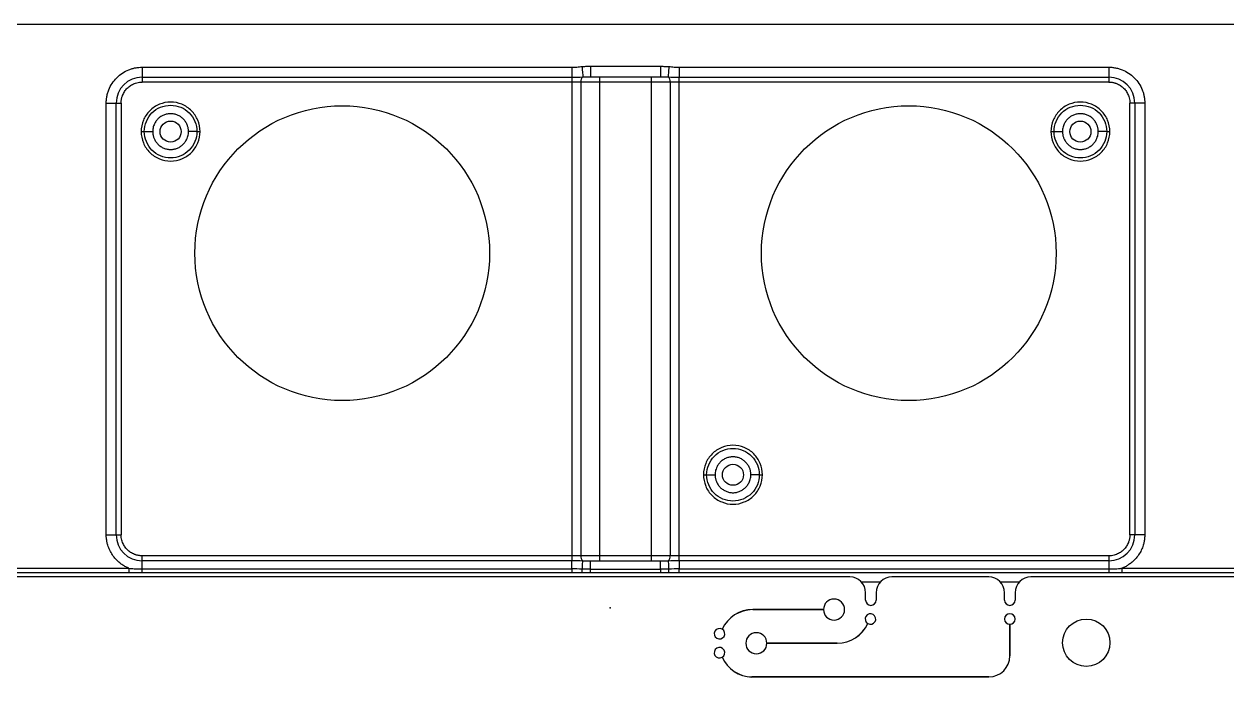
# Model space of a CAD drawing. Header units: millimetres. Extents: x -1 to 1576, y 30 to 633.
# Drawn here: x 249.1 to 363.3, y 571.3 to 633.3 of the extents above; entities that cross this region are included whole.
import ezdxf

# ---------------------------------------------------------------- set-up
doc = ezdxf.new("R2010")
doc.units = ezdxf.units.MM
doc.header["$PDSIZE"] = -1

msp = doc.modelspace()

# ---------------------------------------------------------------- linework, layer by layer
at = {"color": 7, "linetype": 'Continuous', "lineweight": 25}
for p, q in [((36.91, 633.28), (1518.3, 633.28)), ((260.3, 629.19), (301.11, 629.19)), ((260.3, 629.19), (260.3, 627.77)), ((302.9, 629.27), (309.52, 629.27)), ((311.31, 629.19), (352.12, 629.19)), ((352.12, 629.19), (352.12, 627.77)), ((260.3, 628.24), (301.11, 628.24)), ((352.12, 627.77), (260.3, 627.77)), ((301.11, 628.24), (301.11, 582.3)), ((301.99, 582.77), (301.99, 627.77)), ((302.85, 628.27), (302.9, 628.28)), ((302.9, 628.27), (309.52, 628.27)), ((303.73, 628.27), (303.73, 582.27)), ((308.69, 582.27), (308.69, 628.27)), ((310.44, 627.77), (310.44, 582.77)), ((311.31, 628.24), (352.12, 628.24)), ((311.31, 582.3), (311.31, 628.24)), ((256.89, 584.77), (256.89, 625.77)), ((256.89, 625.77), (258.3, 625.77)), ((257.83, 584.77), (257.83, 625.77)), ((258.3, 625.77), (258.3, 584.77)), ((355.54, 625.77), (354.12, 625.77)), ((354.12, 584.77), (354.12, 625.77)), ((354.59, 625.77), (354.59, 584.77)), ((355.54, 625.77), (355.54, 584.77)), ((256.89, 584.77), (258.3, 584.77)), ((355.54, 584.77), (354.12, 584.77)), ((260.3, 581.53), (260.3, 582.77)), ((352.12, 582.77), (260.3, 582.77)), ((352.12, 582.77), (352.12, 581.53)), ((301.11, 582.3), (260.3, 582.3)), ((302.9, 582.27), (302.85, 582.27)), ((309.52, 582.27), (302.9, 582.27)), ((309.57, 582.27), (309.52, 582.27)), ((352.12, 582.3), (311.31, 582.3)), ((327.52, 580.77), (237.08, 580.77)), ((245.74, 581.6), (259.04, 581.6)), ((259.04, 581.16), (245.74, 581.16)), ((260.3, 581.53), (301.11, 581.53)), ((301.11, 581.16), (260.3, 581.16)), ((302.9, 581.5), (309.52, 581.5)), ((309.52, 581.17), (302.9, 581.17)), ((311.31, 581.53), (352.12, 581.53)), ((352.12, 581.16), (311.31, 581.16)), ((340.72, 580.77), (331.52, 580.77)), ((435.16, 580.77), (344.72, 580.77)), ((353.38, 581.6), (366.68, 581.6)), ((366.68, 581.16), (353.38, 581.16)), ((330.4, 580.27), (328.64, 580.27)), ((343.6, 580.27), (341.84, 580.27)), ((329.02, 578.57), (329.02, 579.27)), ((330.02, 579.27), (330.02, 578.57)), ((342.22, 578.57), (342.22, 579.27)), ((343.22, 579.27), (343.22, 578.57)), ((318.3, 577.68), (325.02, 577.68)), ((325.02, 577.67), (318.3, 577.67)), ((342.72, 573.27), (342.72, 576.27)), ((342.73, 576.27), (342.73, 573.27)), ((319.64, 574.48), (326.32, 574.48)), ((326.32, 574.47), (319.64, 574.47)), ((318.21, 571.28), (340.72, 571.28)), ((340.72, 571.27), (318.21, 571.27))]:
    msp.add_line(p, q, dxfattribs=at)
for centre, radius in [((279.3, 611.52), 14), ((333.12, 611.52), 14), ((349.98, 574.52), 2.25)]:
    msp.add_circle(centre, radius, dxfattribs=at)
at = {"color": 130}
for centre in [(263, 623.07), (349.42, 623.07), (316.42, 590.47)]:
    msp.add_circle(centre, 1, dxfattribs=at)
at = {"color": 7, "linetype": 'Continuous', "lineweight": 25}
for centre, radius, start, end in [((260.3, 625.77), 2.47, 90, 180), ((302.54, 627.85), 0.562, 132.435, 187.8232), ((309.88, 627.85), 0.562, 352.1767, 47.5651), ((352.12, 625.77), 2.47, 0, 90), ((260.3, 584.77), 2.47, 180, 270), ((352.12, 584.77), 2.47, 270, 360), ((302.54, 582.7), 0.562, 172.1767, 227.5651), ((309.88, 582.7), 0.562, 312.435, 7.8232), ((327.52, 579.27), 1.5, 360, 90), ((331.52, 579.27), 1.5, 90, 180), ((340.72, 579.27), 1.5, 360, 90), ((344.72, 579.27), 1.5, 90, 180), ((326.02, 577.67), 1, 180.2864, 179.714), ((329.52, 578.57), 0.5, 180, 0), ((342.72, 578.57), 0.5, 180, 0), ((318.3, 574.47), 3.2, 90.0002, 155.3911), ((318.3, 574.47), 3.19, 90.0002, 155.4086), ((329.48, 576.77), 0.5, 240.4, 239.2487), ((342.72, 576.77), 0.5, 270.573, 269.427), ((326.32, 577.67), 3.19, 270.0002, 335.4017), ((326.32, 577.67), 3.2, 270.0002, 335.3842), ((315.14, 575.37), 0.5, 60.4208, 59.27), ((318.64, 574.47), 1, 0.2867, 359.7138), ((315.14, 573.57), 0.5, 300.7523, 299.6009), ((318.3, 574.47), 3.21, 204.6144, 268.4153), ((318.3, 574.47), 3.2, 204.597, 268.4128), ((340.72, 573.27), 2, 270, 0), ((340.72, 573.27), 2, 270, 360)]:
    msp.add_arc(centre, radius, start, end, dxfattribs=at)
for points, knots in [([(256.89, 625.77), (256.89, 625.83), (256.89, 625.96), (256.9, 626.14), (256.93, 626.32), (256.96, 626.5), (257.01, 626.68), (257.06, 626.86), (257.18, 627.19), (257.43, 627.66), (257.87, 628.2), (258.41, 628.65), (258.92, 628.91), (259.35, 629.06), (259.66, 629.13), (259.98, 629.18), (260.19, 629.18), (260.3, 629.19)], [0, 0, 0, 0, 0.034552, 0.068858, 0.103016, 0.137128, 0.171294, 0.205615, 0.240191, 0.37006, 0.500029, 0.629897, 0.759866, 0.820152, 0.879909, 0.939678, 1, 1, 1, 1]), ([(301.11, 629.19), (301.19, 629.19), (301.35, 629.19), (301.58, 629.2), (301.83, 629.23), (302, 629.24), (302.08, 629.25)], [0, 0, 0, 0, 0.2323707, 0.4852888, 0.7374116, 1, 1, 1, 1]), ([(301.11, 629.19), (301.11, 628.98), (301.11, 628.78), (301.11, 628.44), (301.11, 628.31), (301.11, 628.24)], [0, 0, 0, 0, 0.5, 0.5, 1, 1, 1, 1]), ([(302.08, 629.25), (302.14, 629.25), (302.26, 629.26), (302.45, 629.27), (302.67, 629.27), (302.82, 629.27), (302.9, 629.27)], [0, 0, 0, 0, 0.207871, 0.443757, 0.707773, 1, 1, 1, 1]), ([(302.08, 629.25), (302.1, 629.01), (302.12, 628.78), (302.15, 628.43), (302.16, 628.3), (302.16, 628.26)], [0, 0, 0, 0, 0.5, 0.5, 1, 1, 1, 1]), ([(302.9, 629.27), (302.9, 629.01), (302.9, 628.75), (302.9, 628.38), (302.9, 628.27), (302.9, 628.27)], [0, 0, 0, 0, 0.5, 0.5, 1, 1, 1, 1]), ([(309.52, 629.27), (309.67, 629.27), (309.95, 629.27), (310.22, 629.25), (310.34, 629.25)], [0, 0, 0, 0, 0.556213, 1, 1, 1, 1]), ([(309.52, 629.27), (309.52, 629.14), (309.52, 629.01), (309.52, 628.77), (309.52, 628.66), (309.52, 628.47), (309.52, 628.4), (309.52, 628.3), (309.52, 628.27), (309.52, 628.27)], [0, 0, 0, 0, 0.25, 0.25, 0.5, 0.5, 0.75, 0.75, 1, 1, 1, 1]), ([(310.34, 629.25), (310.32, 629.01), (310.3, 628.78), (310.27, 628.43), (310.26, 628.3), (310.26, 628.26)], [0, 0, 0, 0, 0.5, 0.5, 1, 1, 1, 1]), ([(310.34, 629.25), (310.42, 629.24), (310.59, 629.23), (310.84, 629.2), (311.08, 629.19), (311.23, 629.19), (311.31, 629.19)], [0, 0, 0, 0, 0.26275, 0.514851, 0.767475, 1, 1, 1, 1]), ([(311.31, 629.19), (311.31, 628.98), (311.31, 628.78), (311.31, 628.44), (311.31, 628.31), (311.31, 628.24)], [0, 0, 0, 0, 0.5, 0.5, 1, 1, 1, 1]), ([(352.12, 629.19), (352.18, 629.19), (352.31, 629.18), (352.49, 629.17), (352.67, 629.14), (352.85, 629.11), (353.03, 629.07), (353.2, 629.01), (353.54, 628.89), (354.01, 628.65), (354.55, 628.2), (355, 627.66), (355.26, 627.15), (355.41, 626.73), (355.48, 626.41), (355.53, 626.1), (355.53, 625.88), (355.54, 625.77)], [0, 0, 0, 0, 0.034552, 0.068858, 0.103016, 0.137128, 0.171294, 0.205615, 0.240191, 0.37006, 0.500029, 0.629897, 0.759866, 0.820152, 0.879909, 0.939678, 1, 1, 1, 1]), ([(258.3, 625.77), (258.3, 625.82), (258.3, 625.9), (258.32, 626.02), (258.33, 626.15), (258.36, 626.27), (258.4, 626.39), (258.47, 626.6), (258.62, 626.88), (258.88, 627.2), (259.19, 627.46), (259.51, 627.62), (259.8, 627.72), (260.05, 627.76), (260.22, 627.77), (260.3, 627.77)], [0, 0, 0, 0, 0.040276, 0.080243, 0.120058, 0.159883, 0.199877, 0.240199, 0.370043, 0.500057, 0.629901, 0.759916, 0.840121, 0.919721, 1, 1, 1, 1]), ([(352.12, 627.77), (352.16, 627.77), (352.25, 627.77), (352.37, 627.76), (352.5, 627.74), (352.62, 627.71), (352.74, 627.68), (352.95, 627.6), (353.23, 627.46), (353.54, 627.2), (353.8, 626.88), (353.97, 626.56), (354.06, 626.27), (354.11, 626.02), (354.12, 625.86), (354.12, 625.77)], [0, 0, 0, 0, 0.040276, 0.080243, 0.120058, 0.159883, 0.199877, 0.240199, 0.370043, 0.500057, 0.629901, 0.759916, 0.840121, 0.919721, 1, 1, 1, 1]), ([(265.8, 623.07), (265.8, 623.44), (265.73, 623.81), (265.45, 624.48), (265.24, 624.79), (264.72, 625.31), (264.41, 625.52), (263.73, 625.8), (263.37, 625.87), (262.63, 625.87), (262.27, 625.8), (261.59, 625.52), (261.28, 625.31), (260.76, 624.79), (260.55, 624.48), (260.27, 623.81), (260.2, 623.44), (260.2, 623.07)], [0, 0, 0, 0, 0.125, 0.125, 0.25, 0.25, 0.375, 0.375, 0.5, 0.5, 0.625, 0.625, 0.75, 0.75, 0.875, 0.875, 1, 1, 1, 1]), ([(260.5, 623.07), (260.5, 623.4), (260.57, 623.73), (260.82, 624.33), (261, 624.61), (261.46, 625.07), (261.74, 625.26), (262.35, 625.51), (262.67, 625.57), (263.33, 625.57), (263.66, 625.51), (264.26, 625.26), (264.54, 625.07), (265, 624.61), (265.19, 624.33), (265.44, 623.73), (265.5, 623.4), (265.5, 623.07)], [0, 0, 0, 0, 0.125, 0.125, 0.25, 0.25, 0.375, 0.375, 0.5, 0.5, 0.625, 0.625, 0.75, 0.75, 0.875, 0.875, 1, 1, 1, 1]), ([(352.22, 623.07), (352.22, 623.44), (352.15, 623.81), (351.87, 624.48), (351.66, 624.79), (351.14, 625.31), (350.83, 625.52), (350.15, 625.8), (349.79, 625.87), (349.05, 625.87), (348.69, 625.8), (348.01, 625.52), (347.7, 625.31), (347.18, 624.79), (346.97, 624.48), (346.69, 623.81), (346.62, 623.44), (346.62, 623.07)], [0, 0, 0, 0, 0.125, 0.125, 0.25, 0.25, 0.375, 0.375, 0.5, 0.5, 0.625, 0.625, 0.75, 0.75, 0.875, 0.875, 1, 1, 1, 1]), ([(346.92, 623.07), (346.92, 623.4), (346.99, 623.73), (347.24, 624.33), (347.42, 624.61), (347.88, 625.07), (348.16, 625.26), (348.77, 625.51), (349.09, 625.57), (349.75, 625.57), (350.08, 625.51), (350.68, 625.26), (350.96, 625.07), (351.42, 624.61), (351.61, 624.33), (351.86, 623.73), (351.92, 623.4), (351.92, 623.07)], [0, 0, 0, 0, 0.125, 0.125, 0.25, 0.25, 0.375, 0.375, 0.5, 0.5, 0.625, 0.625, 0.75, 0.75, 0.875, 0.875, 1, 1, 1, 1]), ([(264.7, 623.07), (264.7, 623.12), (264.7, 623.21), (264.68, 623.34), (264.66, 623.47), (264.62, 623.6), (264.55, 623.79), (264.42, 624.02), (264.21, 624.28), (263.95, 624.5), (263.66, 624.65), (263.34, 624.75), (263, 624.78), (262.67, 624.75), (262.35, 624.65), (262.05, 624.5), (261.79, 624.28), (261.58, 624.02), (261.44, 623.76), (261.35, 623.51), (261.31, 623.3), (261.3, 623.15), (261.3, 623.07)], [0, 0, 0, 0, 0.025179, 0.050131, 0.075011, 0.099977, 0.125185, 0.187589, 0.250097, 0.312505, 0.375015, 0.437474, 0.500034, 0.562494, 0.62505, 0.68745, 0.749957, 0.812365, 0.874867, 0.916675, 0.958143, 1, 1, 1, 1]), ([(351.12, 623.07), (351.12, 623.12), (351.12, 623.21), (351.1, 623.34), (351.08, 623.47), (351.04, 623.6), (350.97, 623.79), (350.84, 624.02), (350.63, 624.28), (350.37, 624.5), (350.08, 624.65), (349.76, 624.75), (349.42, 624.78), (349.09, 624.75), (348.77, 624.65), (348.47, 624.5), (348.21, 624.28), (348, 624.02), (347.86, 623.76), (347.77, 623.51), (347.73, 623.3), (347.72, 623.15), (347.72, 623.07)], [0, 0, 0, 0, 0.025179, 0.050131, 0.075011, 0.099977, 0.125185, 0.187588, 0.250097, 0.312505, 0.375015, 0.437474, 0.500034, 0.562494, 0.625051, 0.68745, 0.749958, 0.812365, 0.874868, 0.916675, 0.958143, 1, 1, 1, 1]), ([(260.2, 623.07), (260.2, 622.71), (260.27, 622.34), (260.55, 621.66), (260.76, 621.35), (261.28, 620.83), (261.59, 620.63), (262.27, 620.35), (262.63, 620.27), (263.37, 620.27), (263.73, 620.35), (264.41, 620.63), (264.72, 620.83), (265.24, 621.35), (265.45, 621.66), (265.73, 622.34), (265.8, 622.71), (265.8, 623.07)], [0, 0, 0, 0, 0.125, 0.125, 0.25, 0.25, 0.375, 0.375, 0.5, 0.5, 0.625, 0.625, 0.75, 0.75, 0.875, 0.875, 1, 1, 1, 1]), ([(260.2, 623.07), (260.28, 623.07), (260.36, 623.07), (260.47, 623.07), (260.5, 623.07), (260.5, 623.07)], [0, 0, 0, 0, 0.5, 0.5, 1, 1, 1, 1]), ([(265.5, 623.07), (265.5, 622.75), (265.44, 622.42), (265.19, 621.81), (265, 621.54), (264.54, 621.07), (264.26, 620.89), (263.66, 620.64), (263.33, 620.57), (262.67, 620.57), (262.35, 620.64), (261.74, 620.89), (261.46, 621.07), (261, 621.54), (260.82, 621.81), (260.57, 622.42), (260.5, 622.75), (260.5, 623.07)], [0, 0, 0, 0, 0.125, 0.125, 0.25, 0.25, 0.375, 0.375, 0.5, 0.5, 0.625, 0.625, 0.75, 0.75, 0.875, 0.875, 1, 1, 1, 1]), ([(260.5, 623.07), (260.5, 623.07), (260.59, 623.07), (260.88, 623.07), (261.09, 623.07), (261.3, 623.07)], [0, 0, 0, 0, 0.5, 0.5, 1, 1, 1, 1]), ([(261.3, 623.07), (261.3, 623.03), (261.3, 622.94), (261.32, 622.81), (261.35, 622.68), (261.38, 622.55), (261.45, 622.36), (261.58, 622.12), (261.79, 621.86), (262.05, 621.65), (262.35, 621.49), (262.67, 621.39), (263, 621.36), (263.33, 621.39), (263.66, 621.49), (263.95, 621.65), (264.21, 621.86), (264.42, 622.12), (264.56, 622.39), (264.65, 622.63), (264.69, 622.85), (264.7, 623), (264.7, 623.07)], [0, 0, 0, 0, 0.025112, 0.050025, 0.074894, 0.099876, 0.125125, 0.187521, 0.250086, 0.312492, 0.374998, 0.437458, 0.500018, 0.562478, 0.625038, 0.687445, 0.749955, 0.812363, 0.874867, 0.916676, 0.958144, 1, 1, 1, 1]), ([(265.5, 623.07), (265.5, 623.07), (265.41, 623.07), (265.12, 623.07), (264.91, 623.07), (264.7, 623.07)], [0, 0, 0, 0, 0.5, 0.5, 1, 1, 1, 1]), ([(265.5, 623.07), (265.5, 623.07), (265.53, 623.07), (265.64, 623.07), (265.72, 623.07), (265.8, 623.07)], [0, 0, 0, 0, 0.5, 0.5, 1, 1, 1, 1]), ([(346.62, 623.07), (346.62, 622.71), (346.69, 622.34), (346.97, 621.66), (347.18, 621.35), (347.7, 620.83), (348.01, 620.63), (348.69, 620.35), (349.05, 620.27), (349.79, 620.27), (350.15, 620.35), (350.83, 620.63), (351.14, 620.83), (351.66, 621.35), (351.87, 621.66), (352.15, 622.34), (352.22, 622.71), (352.22, 623.07)], [0, 0, 0, 0, 0.125, 0.125, 0.25, 0.25, 0.375, 0.375, 0.5, 0.5, 0.625, 0.625, 0.75, 0.75, 0.875, 0.875, 1, 1, 1, 1]), ([(346.62, 623.07), (346.7, 623.07), (346.78, 623.07), (346.89, 623.07), (346.92, 623.07), (346.92, 623.07)], [0, 0, 0, 0, 0.5, 0.5, 1, 1, 1, 1]), ([(351.92, 623.07), (351.92, 622.75), (351.86, 622.42), (351.61, 621.81), (351.42, 621.54), (350.96, 621.07), (350.68, 620.89), (350.08, 620.64), (349.75, 620.57), (349.09, 620.57), (348.77, 620.64), (348.16, 620.89), (347.88, 621.07), (347.42, 621.54), (347.24, 621.81), (346.99, 622.42), (346.92, 622.75), (346.92, 623.07)], [0, 0, 0, 0, 0.125, 0.125, 0.25, 0.25, 0.375, 0.375, 0.5, 0.5, 0.625, 0.625, 0.75, 0.75, 0.875, 0.875, 1, 1, 1, 1]), ([(346.92, 623.07), (346.92, 623.07), (347.01, 623.07), (347.3, 623.07), (347.51, 623.07), (347.72, 623.07)], [0, 0, 0, 0, 0.5, 0.5, 1, 1, 1, 1]), ([(347.72, 623.07), (347.72, 623.03), (347.72, 622.94), (347.74, 622.81), (347.77, 622.68), (347.8, 622.55), (347.87, 622.36), (348, 622.12), (348.21, 621.86), (348.47, 621.65), (348.77, 621.49), (349.09, 621.39), (349.42, 621.36), (349.75, 621.39), (350.08, 621.49), (350.37, 621.65), (350.63, 621.86), (350.84, 622.12), (350.98, 622.39), (351.07, 622.63), (351.11, 622.85), (351.12, 623), (351.12, 623.07)], [0, 0, 0, 0, 0.025111, 0.050024, 0.074893, 0.099876, 0.125125, 0.187521, 0.250086, 0.312492, 0.374997, 0.437457, 0.500017, 0.562477, 0.625038, 0.687445, 0.749954, 0.812363, 0.874867, 0.916676, 0.958144, 1, 1, 1, 1]), ([(351.92, 623.07), (351.92, 623.07), (351.83, 623.07), (351.54, 623.07), (351.33, 623.07), (351.12, 623.07)], [0, 0, 0, 0, 0.5, 0.5, 1, 1, 1, 1]), ([(351.92, 623.07), (351.92, 623.07), (351.95, 623.07), (352.06, 623.07), (352.14, 623.07), (352.22, 623.07)], [0, 0, 0, 0, 0.5, 0.5, 1, 1, 1, 1]), ([(319.22, 590.47), (319.22, 590.84), (319.15, 591.21), (318.87, 591.88), (318.66, 592.19), (318.14, 592.71), (317.83, 592.92), (317.15, 593.2), (316.79, 593.27), (316.05, 593.27), (315.69, 593.2), (315.01, 592.92), (314.7, 592.71), (314.18, 592.19), (313.97, 591.88), (313.69, 591.21), (313.62, 590.84), (313.62, 590.47)], [0, 0, 0, 0, 0.125, 0.125, 0.25, 0.25, 0.375, 0.375, 0.5, 0.5, 0.625, 0.625, 0.75, 0.75, 0.875, 0.875, 1, 1, 1, 1]), ([(313.92, 590.47), (313.92, 590.8), (313.99, 591.13), (314.24, 591.73), (314.42, 592.01), (314.88, 592.47), (315.16, 592.66), (315.77, 592.91), (316.09, 592.97), (316.75, 592.97), (317.08, 592.91), (317.68, 592.66), (317.96, 592.47), (318.42, 592.01), (318.61, 591.73), (318.86, 591.13), (318.92, 590.8), (318.92, 590.47)], [0, 0, 0, 0, 0.125, 0.125, 0.25, 0.25, 0.375, 0.375, 0.5, 0.5, 0.625, 0.625, 0.75, 0.75, 0.875, 0.875, 1, 1, 1, 1]), ([(318.12, 590.47), (318.12, 590.52), (318.12, 590.61), (318.1, 590.74), (318.08, 590.87), (318.04, 591), (317.97, 591.19), (317.84, 591.42), (317.63, 591.68), (317.37, 591.9), (317.08, 592.05), (316.76, 592.15), (316.42, 592.18), (316.09, 592.15), (315.77, 592.05), (315.47, 591.9), (315.21, 591.68), (315, 591.42), (314.86, 591.16), (314.77, 590.91), (314.73, 590.7), (314.72, 590.55), (314.72, 590.47)], [0, 0, 0, 0, 0.025179, 0.050131, 0.075011, 0.099977, 0.125185, 0.187588, 0.250097, 0.312505, 0.375015, 0.437474, 0.500034, 0.562494, 0.62505, 0.68745, 0.749957, 0.812365, 0.874868, 0.916675, 0.958143, 1, 1, 1, 1]), ([(318.12, 590.47), (318.12, 590.52), (318.12, 590.61), (318.1, 590.74), (318.08, 590.87), (318.04, 591), (317.97, 591.19), (317.84, 591.42), (317.63, 591.68), (317.37, 591.9), (317.08, 592.05), (316.76, 592.15), (316.42, 592.18), (316.09, 592.15), (315.77, 592.05), (315.47, 591.9), (315.21, 591.68), (315, 591.42), (314.86, 591.16), (314.77, 590.91), (314.73, 590.7), (314.72, 590.55), (314.72, 590.47)], [0, 0, 0, 0, 0.025179, 0.050131, 0.075011, 0.099977, 0.125185, 0.187588, 0.250097, 0.312505, 0.375015, 0.437474, 0.500034, 0.562494, 0.62505, 0.68745, 0.749957, 0.812365, 0.874868, 0.916675, 0.958143, 1, 1, 1, 1]), ([(313.62, 590.47), (313.62, 590.11), (313.69, 589.74), (313.97, 589.06), (314.18, 588.75), (314.7, 588.23), (315.01, 588.03), (315.69, 587.75), (316.05, 587.67), (316.79, 587.67), (317.15, 587.75), (317.83, 588.03), (318.14, 588.23), (318.66, 588.75), (318.87, 589.06), (319.15, 589.74), (319.22, 590.11), (319.22, 590.47)], [0, 0, 0, 0, 0.125, 0.125, 0.25, 0.25, 0.375, 0.375, 0.5, 0.5, 0.625, 0.625, 0.75, 0.75, 0.875, 0.875, 1, 1, 1, 1]), ([(313.62, 590.47), (313.7, 590.47), (313.78, 590.47), (313.89, 590.47), (313.92, 590.47), (313.92, 590.47)], [0, 0, 0, 0, 0.5, 0.5, 1, 1, 1, 1]), ([(318.92, 590.47), (318.92, 590.15), (318.86, 589.82), (318.61, 589.21), (318.42, 588.94), (317.96, 588.47), (317.68, 588.29), (317.08, 588.04), (316.75, 587.97), (316.09, 587.97), (315.77, 588.04), (315.16, 588.29), (314.88, 588.47), (314.42, 588.94), (314.24, 589.21), (313.99, 589.82), (313.92, 590.15), (313.92, 590.47)], [0, 0, 0, 0, 0.125, 0.125, 0.25, 0.25, 0.375, 0.375, 0.5, 0.5, 0.625, 0.625, 0.75, 0.75, 0.875, 0.875, 1, 1, 1, 1]), ([(313.92, 590.47), (313.92, 590.47), (314.01, 590.47), (314.3, 590.47), (314.51, 590.47), (314.72, 590.47)], [0, 0, 0, 0, 0.5, 0.5, 1, 1, 1, 1]), ([(314.72, 590.47), (314.72, 590.43), (314.72, 590.34), (314.74, 590.21), (314.77, 590.08), (314.8, 589.95), (314.87, 589.76), (315, 589.52), (315.21, 589.26), (315.47, 589.05), (315.77, 588.89), (316.09, 588.79), (316.42, 588.76), (316.75, 588.79), (317.08, 588.89), (317.37, 589.05), (317.63, 589.26), (317.84, 589.52), (317.98, 589.79), (318.07, 590.03), (318.11, 590.25), (318.12, 590.4), (318.12, 590.47)], [0, 0, 0, 0, 0.0251116, 0.0500243, 0.0748936, 0.0998759, 0.1251253, 0.1875212, 0.2500864, 0.3124929, 0.3749986, 0.4374585, 0.5000188, 0.5624786, 0.6250389, 0.6874458, 0.7499548, 0.812363, 0.8748673, 0.9166759, 0.9581442, 1, 1, 1, 1]), ([(318.92, 590.47), (318.92, 590.47), (318.83, 590.47), (318.54, 590.47), (318.33, 590.47), (318.12, 590.47)], [0, 0, 0, 0, 0.5, 0.5, 1, 1, 1, 1]), ([(318.92, 590.47), (318.92, 590.47), (318.95, 590.47), (319.06, 590.47), (319.14, 590.47), (319.22, 590.47)], [0, 0, 0, 0, 0.5, 0.5, 1, 1, 1, 1]), ([(259.04, 581.6), (258.99, 581.62), (258.89, 581.66), (258.74, 581.74), (258.59, 581.81), (258.45, 581.9), (258.31, 581.99), (258.09, 582.17), (257.79, 582.44), (257.47, 582.85), (257.21, 583.3), (257.04, 583.73), (256.95, 584.11), (256.9, 584.44), (256.89, 584.66), (256.89, 584.77)], [0, 0, 0, 0, 0.040883, 0.08158, 0.122187, 0.162802, 0.203521, 0.244441, 0.372171, 0.500035, 0.627766, 0.75563, 0.837187, 0.918385, 1, 1, 1, 1]), ([(260.3, 582.77), (260.26, 582.77), (260.17, 582.78), (260.05, 582.79), (259.93, 582.81), (259.8, 582.83), (259.68, 582.87), (259.48, 582.94), (259.19, 583.09), (258.88, 583.35), (258.62, 583.67), (258.45, 583.99), (258.36, 584.27), (258.31, 584.52), (258.3, 584.69), (258.3, 584.77)], [0, 0, 0, 0, 0.040276, 0.080243, 0.120058, 0.159883, 0.199877, 0.240199, 0.370043, 0.500057, 0.629901, 0.759916, 0.840121, 0.919721, 1, 1, 1, 1]), ([(354.12, 584.77), (354.12, 584.73), (354.12, 584.65), (354.11, 584.52), (354.09, 584.4), (354.06, 584.28), (354.02, 584.16), (353.95, 583.95), (353.81, 583.67), (353.54, 583.35), (353.23, 583.09), (352.91, 582.92), (352.62, 582.83), (352.37, 582.78), (352.21, 582.78), (352.12, 582.77)], [0, 0, 0, 0, 0.040276, 0.080243, 0.120058, 0.159883, 0.199877, 0.240199, 0.370043, 0.500057, 0.629901, 0.759916, 0.840121, 0.919721, 1, 1, 1, 1]), ([(355.54, 584.77), (355.53, 584.72), (355.53, 584.61), (355.52, 584.44), (355.5, 584.28), (355.47, 584.11), (355.44, 583.95), (355.36, 583.68), (355.22, 583.3), (354.96, 582.85), (354.63, 582.44), (354.29, 582.13), (353.97, 581.9), (353.69, 581.73), (353.48, 581.64), (353.38, 581.6)], [0, 0, 0, 0, 0.040883, 0.08158, 0.122187, 0.162802, 0.203521, 0.244441, 0.372171, 0.500035, 0.627766, 0.75563, 0.837187, 0.918385, 1, 1, 1, 1]), ([(301.11, 581.53), (301.11, 581.7), (301.11, 581.87), (301.11, 582.14), (301.11, 582.24), (301.11, 582.3)], [0, 0, 0, 0, 0.5, 0.5, 1, 1, 1, 1]), ([(302.1, 581.51), (302.12, 581.7), (302.13, 581.88), (302.15, 582.16), (302.16, 582.25), (302.16, 582.28)], [0, 0, 0, 0, 0.5, 0.5, 1, 1, 1, 1]), ([(302.9, 581.5), (302.9, 581.72), (302.9, 581.92), (302.9, 582.2), (302.9, 582.27), (302.9, 582.27)], [0, 0, 0, 0, 0.5, 0.5, 1, 1, 1, 1]), ([(309.52, 581.5), (309.52, 581.72), (309.52, 581.92), (309.52, 582.2), (309.52, 582.27), (309.52, 582.27)], [0, 0, 0, 0, 0.5, 0.5, 1, 1, 1, 1]), ([(310.26, 582.28), (310.26, 582.25), (310.27, 582.16), (310.29, 581.88), (310.31, 581.7), (310.32, 581.51)], [0, 0, 0, 0, 0.5, 0.5, 1, 1, 1, 1]), ([(311.31, 582.3), (311.31, 582.24), (311.31, 582.14), (311.31, 581.87), (311.31, 581.7), (311.31, 581.53)], [0, 0, 0, 0, 0.5, 0.5, 1, 1, 1, 1]), ([(259.04, 581.6), (259.04, 581.51), (259.04, 581.42), (259.04, 581.26), (259.04, 581.2), (259.04, 581.16)], [0, 0, 0, 0, 0.5, 0.5, 1, 1, 1, 1]), ([(259.04, 581.6), (259.13, 581.59), (259.3, 581.57), (259.55, 581.55), (259.8, 581.54), (260.05, 581.53), (260.22, 581.53), (260.3, 581.53)], [0, 0, 0, 0, 0.206312, 0.408164, 0.606837, 0.80366, 1, 1, 1, 1]), ([(260.3, 581.16), (260.21, 581.16), (260, 581.16), (259.67, 581.16), (259.34, 581.16), (259.13, 581.16), (259.04, 581.16)], [0, 0, 0, 0, 0.221378, 0.492164, 0.7995, 1, 1, 1, 1]), ([(302.11, 581.17), (301.92, 581.17), (301.58, 581.17), (301.25, 581.17), (301.11, 581.16)], [0, 0, 0, 0, 0.580575, 1, 1, 1, 1]), ([(302.9, 581.17), (302.75, 581.17), (302.49, 581.17), (302.23, 581.17), (302.11, 581.17)], [0, 0, 0, 0, 0.548125, 1, 1, 1, 1]), ([(310.31, 581.17), (310.19, 581.17), (309.93, 581.17), (309.67, 581.17), (309.52, 581.17)], [0, 0, 0, 0, 0.4522443, 1, 1, 1, 1]), ([(311.31, 581.16), (311.17, 581.17), (310.84, 581.17), (310.51, 581.17), (310.31, 581.17)], [0, 0, 0, 0, 0.420474, 1, 1, 1, 1]), ([(352.12, 581.53), (352.22, 581.53), (352.43, 581.53), (352.74, 581.54), (353.06, 581.56), (353.27, 581.59), (353.38, 581.6)], [0, 0, 0, 0, 0.245457, 0.492199, 0.742868, 1, 1, 1, 1]), ([(353.38, 581.16), (353.3, 581.16), (353.08, 581.16), (352.76, 581.16), (352.42, 581.16), (352.21, 581.16), (352.12, 581.16)], [0, 0, 0, 0, 0.200515, 0.50786, 0.778848, 1, 1, 1, 1]), ([(353.38, 581.16), (353.38, 581.2), (353.38, 581.26), (353.38, 581.42), (353.38, 581.51), (353.38, 581.6)], [0, 0, 0, 0, 0.5, 0.5, 1, 1, 1, 1])]:
    msp.add_open_spline(points, degree=3, knots=knots, dxfattribs=at)
for points in [[(301.11, 628.24), (301.48, 628.24), (301.84, 628.25), (302.16, 628.26)], [(302.16, 628.26), (302.4, 628.27), (302.64, 628.27), (302.9, 628.27)], [(309.52, 628.27), (309.78, 628.27), (310.02, 628.27), (310.26, 628.26)], [(310.26, 628.26), (310.58, 628.25), (310.95, 628.24), (311.31, 628.24)], [(302.16, 582.28), (301.84, 582.29), (301.48, 582.3), (301.11, 582.3)], [(302.9, 582.27), (302.64, 582.27), (302.4, 582.27), (302.16, 582.28)], [(310.26, 582.28), (310.02, 582.27), (309.78, 582.27), (309.52, 582.27)], [(311.31, 582.3), (310.95, 582.3), (310.58, 582.29), (310.26, 582.28)], [(260.3, 581.16), (260.3, 581.24), (260.3, 581.37), (260.3, 581.53)], [(301.11, 581.53), (301.11, 581.37), (301.11, 581.24), (301.11, 581.16)], [(302.1, 581.51), (301.76, 581.52), (301.44, 581.53), (301.11, 581.53)], [(302.11, 581.17), (302.11, 581.24), (302.1, 581.37), (302.1, 581.51)], [(302.9, 581.5), (302.64, 581.5), (302.37, 581.51), (302.1, 581.51)], [(302.9, 581.17), (302.9, 581.24), (302.9, 581.36), (302.9, 581.5)], [(310.32, 581.51), (310.05, 581.51), (309.79, 581.5), (309.52, 581.5)], [(309.52, 581.5), (309.52, 581.36), (309.52, 581.24), (309.52, 581.17)], [(310.31, 581.17), (310.32, 581.24), (310.32, 581.37), (310.32, 581.51)], [(311.31, 581.53), (310.99, 581.53), (310.66, 581.52), (310.32, 581.51)], [(311.31, 581.16), (311.31, 581.24), (311.31, 581.37), (311.31, 581.53)], [(352.12, 581.53), (352.12, 581.37), (352.12, 581.24), (352.12, 581.16)]]:
    msp.add_open_spline(points, degree=3, dxfattribs=at)
at = {"color": 7, "linetype": 'Continuous'}
msp.add_point((304.76, 577.84), dxfattribs=at)

doc.saveas('drawing.dxf')
